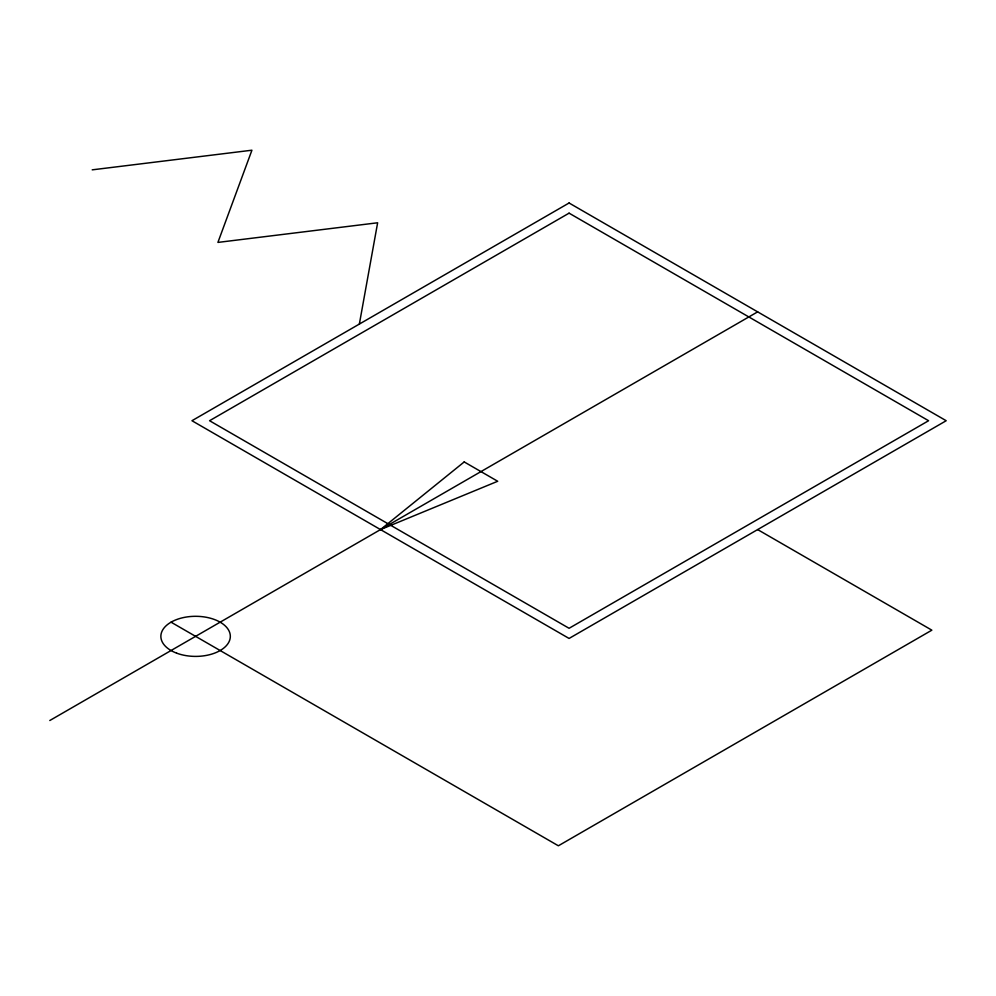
<?xml version="1.0" encoding="UTF-8"?>
<svg xmlns="http://www.w3.org/2000/svg" width="996" height="996" viewBox="0 0 996 996"><rect width="100%" height="100%" fill="white"/><g stroke="black" fill="none" stroke-linecap="round" stroke-linejoin="round"><path stroke-width="1.49" d="M359.357 324.074L377.633 222.78L217.912 242.414L251.926 150.209L92.205 169.843M49.8 720.519L757.645 311.86M757.645 529.586L931.858 630.169L558.37 845.791L171.051 622.176M464.211 461.932L380.522 529.586L497.701 481.267L464.211 461.932M569.077 202.997L191.954 420.723L569.077 638.448L946.2 420.723L569.077 202.997M569.077 213.156L209.558 420.723L569.077 628.289L928.596 420.723L569.077 213.156M176.616 653.139A34.723 20.045 0 0 0 230.275 637.44A34.723 20.045 0 0 0 179.915 618.466A34.723 20.045 0 0 0 176.616 653.139"/></g></svg>
